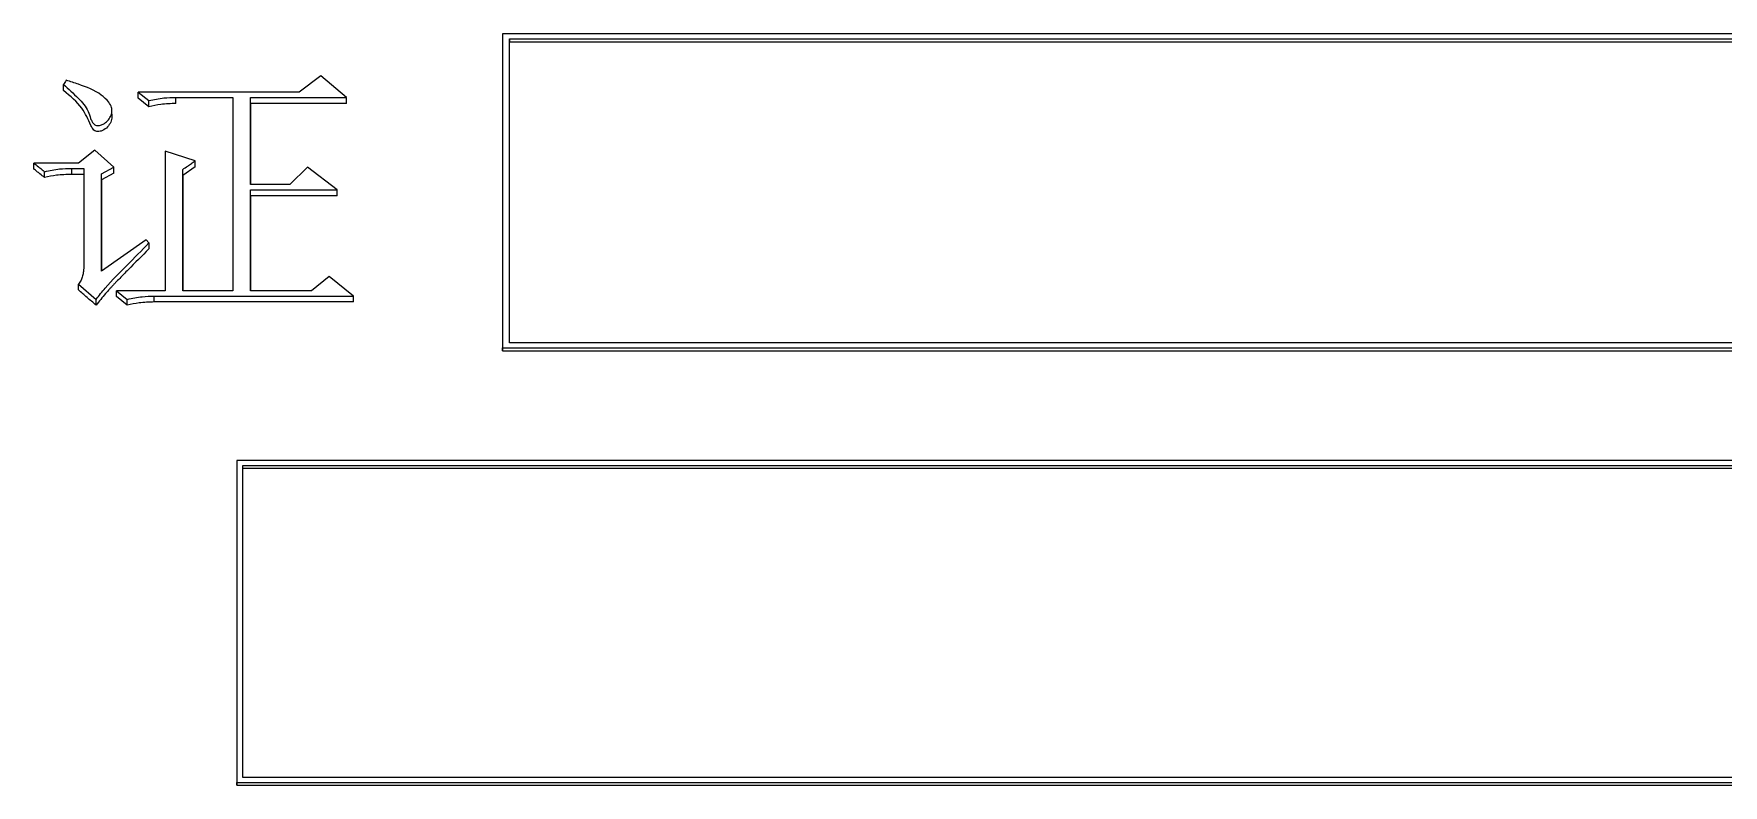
# Model space of a CAD drawing. Header units: millimetres. Extents: x 5659 to 7608, y 3628 to 5007.
# Drawn here: x 6113.44 to 6126.94, y 4802.81 to 4808.81 of the extents above; entities that cross this region are included whole.
import ezdxf

# ---------------------------------------------------------------- set-up
doc = ezdxf.new("R2010")
doc.units = ezdxf.units.MM

msp = doc.modelspace()

# ---------------------------------------------------------------- linework, layer by layer
at = {"color": 7, "linetype": 'Continuous', "lineweight": 25}
for p, q in [((6137.198, 4808.813), (6117.188, 4808.813)), ((6117.188, 4808.813), (6117.188, 4808.788)), ((6117.188, 4808.788), (6117.188, 4806.283)), ((6117.244, 4808.773), (6137.148, 4808.773)), ((6117.244, 4808.773), (6117.244, 4808.749)), ((6117.244, 4808.749), (6137.148, 4808.749)), ((6115.738, 4808.476), (6115.565, 4808.348)), ((6115.943, 4808.305), (6115.738, 4808.476)), ((6113.682, 4808.359), (6113.682, 4808.408)), ((6114.277, 4808.348), (6114.364, 4808.279)), ((6115.565, 4808.348), (6114.277, 4808.348)), ((6114.277, 4808.299), (6114.277, 4808.348)), ((6114.364, 4808.231), (6114.277, 4808.299)), ((6114.364, 4808.231), (6114.364, 4808.279)), ((6114.58, 4808.305), (6115.035, 4808.305)), ((6114.58, 4808.256), (6114.58, 4808.305)), ((6115.035, 4808.305), (6115.035, 4806.762)), ((6115.175, 4808.305), (6115.943, 4808.305)), ((6115.175, 4807.609), (6115.175, 4808.305)), ((6115.175, 4808.256), (6115.175, 4808.305)), ((6114.067, 4808.21), (6114.067, 4808.219)), ((6114.067, 4808.17), (6114.067, 4808.185)), ((6115.175, 4808.256), (6115.175, 4807.609)), ((6115.943, 4808.256), (6115.175, 4808.256)), ((6113.931, 4807.884), (6113.801, 4807.781)), ((6114.083, 4807.747), (6113.931, 4807.884)), ((6114.494, 4807.876), (6114.494, 4806.762)), ((6114.732, 4807.798), (6114.494, 4807.876)), ((6113.801, 4807.781), (6113.444, 4807.781)), ((6113.444, 4807.733), (6113.444, 4807.781)), ((6113.747, 4807.738), (6113.845, 4807.738)), ((6113.747, 4807.69), (6113.747, 4807.738)), ((6113.845, 4807.738), (6113.845, 4806.97)), ((6113.985, 4807.695), (6114.083, 4807.747)), ((6114.083, 4807.699), (6114.083, 4807.747)), ((6114.732, 4807.751), (6114.634, 4807.682)), ((6114.732, 4807.751), (6114.732, 4807.798)), ((6115.63, 4807.747), (6115.489, 4807.609)), ((6115.868, 4807.566), (6115.63, 4807.747)), ((6113.531, 4807.665), (6113.531, 4807.712)), ((6113.845, 4807.69), (6113.747, 4807.69)), ((6114.083, 4807.699), (6113.985, 4807.648)), ((6113.985, 4806.918), (6113.985, 4807.695)), ((6113.985, 4807.648), (6113.985, 4807.695)), ((6113.985, 4807.648), (6113.985, 4806.918)), ((6114.634, 4806.762), (6114.634, 4807.73)), ((6114.634, 4807.682), (6114.634, 4807.73)), ((6114.634, 4807.682), (6114.634, 4806.762)), ((6115.489, 4807.609), (6115.175, 4807.609)), ((6115.175, 4807.566), (6115.868, 4807.566)), ((6115.175, 4806.762), (6115.175, 4807.566)), ((6115.175, 4807.518), (6115.175, 4807.566)), ((6115.175, 4807.518), (6115.175, 4806.762)), ((6115.868, 4807.518), (6115.175, 4807.518)), ((6114.342, 4807.169), (6113.985, 4806.918)), ((6114.364, 4807.143), (6114.342, 4807.169)), ((6114.364, 4807.143), (6114.364, 4807.096)), ((6113.801, 4806.814), (6113.942, 4806.693)), ((6115.803, 4806.875), (6115.662, 4806.762)), ((6115.997, 4806.719), (6115.803, 4806.875)), ((6113.942, 4806.646), (6113.942, 4806.693)), ((6114.104, 4806.762), (6114.191, 4806.693)), ((6114.494, 4806.762), (6114.104, 4806.762)), ((6114.104, 4806.716), (6114.104, 4806.762)), ((6114.191, 4806.646), (6114.104, 4806.716)), ((6114.191, 4806.646), (6114.191, 4806.693)), ((6114.407, 4806.719), (6115.997, 4806.719)), ((6114.407, 4806.672), (6114.407, 4806.719)), ((6115.997, 4806.672), (6114.407, 4806.672)), ((6115.035, 4806.762), (6114.634, 4806.762)), ((6115.662, 4806.762), (6115.175, 4806.762)), ((6115.997, 4806.672), (6115.997, 4806.719)), ((6117.188, 4806.306), (6137.198, 4806.306)), ((6117.188, 4806.283), (6117.188, 4806.306)), ((6117.188, 4806.283), (6137.198, 4806.283)), ((6137.148, 4806.346), (6117.244, 4806.346)), ((6137.198, 4805.407), (6115.065, 4805.407)), ((6115.065, 4805.407), (6115.065, 4805.385)), ((6115.065, 4805.385), (6115.065, 4802.814)), ((6115.115, 4805.367), (6137.148, 4805.367)), ((6115.115, 4805.344), (6115.115, 4805.367)), ((6115.115, 4805.344), (6137.148, 4805.344)), ((6115.065, 4802.835), (6137.198, 4802.836)), ((6115.065, 4802.814), (6115.065, 4802.835)), ((6115.065, 4802.814), (6137.198, 4802.815)), ((6137.148, 4802.877), (6115.115, 4802.877))]:
    msp.add_line(p, q, dxfattribs=at)
at = {"color": 7, "linetype": 'Continuous', "lineweight": 25, "flags": 128}
for points in [[(6115.943, 4808.256), (6115.943, 4808.281), (6115.943, 4808.305)], [(6115.868, 4807.518), (6115.868, 4807.542), (6115.868, 4807.566)], [(6113.801, 4806.768), (6113.801, 4806.779), (6113.801, 4806.791), (6113.801, 4806.814)]]:
    msp.add_lwpolyline(points, dxfattribs=at)
at = {"color": 7, "linetype": 'Continuous', "lineweight": 25}
for points, knots in [([(6117.188, 4808.813), (6117.188, 4808.564), (6117.188, 4808.067), (6117.188, 4807.232), (6117.188, 4806.642), (6117.188, 4806.306)], [0, 0, 0, 0, 0.300081, 0.600162, 1, 1, 1, 1]), ([(6117.244, 4806.346), (6117.244, 4806.599), (6117.244, 4807.104), (6117.244, 4807.914), (6117.244, 4808.468), (6117.244, 4808.773)], [0, 0, 0, 0, 0.3099205, 0.6198411, 1, 1, 1, 1]), ([(6117.244, 4806.346), (6117.244, 4806.542), (6117.244, 4806.942), (6117.244, 4807.745), (6117.244, 4808.347), (6117.244, 4808.749)], [0, 0, 0, 0, 0.242928, 0.495343, 1, 1, 1, 1]), ([(6113.682, 4808.408), (6113.722, 4808.372), (6113.795, 4808.307), (6113.875, 4808.216), (6113.894, 4808.146), (6113.909, 4808.111), (6113.923, 4808.093), (6113.938, 4808.083), (6113.954, 4808.079), (6113.975, 4808.082), (6114.004, 4808.093), (6114.036, 4808.117), (6114.059, 4808.152), (6114.071, 4808.189), (6114.067, 4808.229), (6114.039, 4808.277), (6113.958, 4808.351), (6113.834, 4808.401), (6113.737, 4808.431), (6113.704, 4808.442)], [0, 0, 0, 0, 0.149443, 0.274042, 0.333076, 0.362754, 0.385188, 0.398021, 0.410985, 0.42602, 0.45239, 0.493257, 0.533496, 0.57286, 0.60517, 0.651682, 0.729284, 0.908686, 1, 1, 1, 1]), ([(6113.704, 4808.442), (6113.7, 4808.436), (6113.693, 4808.425), (6113.686, 4808.413), (6113.682, 4808.408)], [0, 0, 0, 0, 0.5, 1, 1, 1, 1]), ([(6114.067, 4808.17), (6114.068, 4808.159), (6114.071, 4808.135), (6114.055, 4808.096), (6114.027, 4808.059), (6113.993, 4808.039), (6113.965, 4808.032), (6113.948, 4808.032), (6113.931, 4808.039), (6113.914, 4808.055), (6113.883, 4808.118), (6113.832, 4808.236), (6113.736, 4808.315), (6113.682, 4808.359)], [0, 0, 0, 0, 0.052453, 0.123771, 0.19881, 0.271367, 0.297266, 0.323434, 0.346422, 0.375988, 0.432132, 0.683487, 1, 1, 1, 1]), ([(6114.364, 4808.279), (6114.404, 4808.288), (6114.475, 4808.303), (6114.548, 4808.304), (6114.58, 4808.305)], [0, 0, 0, 0, 0.558835, 1, 1, 1, 1]), ([(6114.58, 4808.256), (6114.539, 4808.255), (6114.466, 4808.254), (6114.395, 4808.238), (6114.364, 4808.231)], [0, 0, 0, 0, 0.561085, 1, 1, 1, 1]), ([(6113.444, 4807.781), (6113.457, 4807.771), (6113.477, 4807.755), (6113.506, 4807.732), (6113.523, 4807.719), (6113.531, 4807.712)], [0, 0, 0, 0, 0.42835, 0.71417, 1, 1, 1, 1]), ([(6113.531, 4807.712), (6113.571, 4807.721), (6113.642, 4807.736), (6113.715, 4807.738), (6113.747, 4807.738)], [0, 0, 0, 0, 0.5588391, 1, 1, 1, 1]), ([(6114.634, 4807.73), (6114.647, 4807.739), (6114.67, 4807.755), (6114.703, 4807.778), (6114.722, 4807.792), (6114.732, 4807.798)], [0, 0, 0, 0, 0.400149, 0.700074, 1, 1, 1, 1]), ([(6113.531, 4807.665), (6113.519, 4807.675), (6113.498, 4807.691), (6113.469, 4807.714), (6113.453, 4807.727), (6113.444, 4807.733)], [0, 0, 0, 0, 0.432889, 0.716443, 1, 1, 1, 1]), ([(6113.747, 4807.69), (6113.706, 4807.689), (6113.633, 4807.688), (6113.562, 4807.672), (6113.531, 4807.665)], [0, 0, 0, 0, 0.561089, 1, 1, 1, 1]), ([(6113.942, 4806.693), (6113.966, 4806.723), (6114.041, 4806.819), (6114.189, 4806.964), (6114.306, 4807.083), (6114.364, 4807.143)], [0, 0, 0, 0, 0.190523, 0.595111, 1, 1, 1, 1]), ([(6114.364, 4807.096), (6114.308, 4807.04), (6114.23, 4806.962), (6114.142, 4806.872), (6114.106, 4806.835), (6114.089, 4806.818), (6114.081, 4806.809), (6114.07, 4806.797), (6114.059, 4806.786), (6114.04, 4806.765), (6114.001, 4806.721), (6113.967, 4806.677), (6113.942, 4806.646)], [0, 0, 0, 0, 0.381229, 0.535671, 0.612893, 0.632198, 0.651503, 0.670808, 0.709419, 0.728724, 0.805952, 1, 1, 1, 1]), ([(6113.845, 4806.97), (6113.844, 4806.952), (6113.843, 4806.921), (6113.835, 4806.88), (6113.823, 4806.845), (6113.809, 4806.824), (6113.801, 4806.814)], [0, 0, 0, 0, 0.337489, 0.556536, 0.776867, 1, 1, 1, 1]), ([(6113.942, 4806.646), (6113.93, 4806.657), (6113.906, 4806.677), (6113.859, 4806.718), (6113.824, 4806.748), (6113.801, 4806.768)], [0, 0, 0, 0, 0.257321, 0.514642, 1, 1, 1, 1]), ([(6114.191, 4806.693), (6114.231, 4806.701), (6114.302, 4806.717), (6114.375, 4806.718), (6114.407, 4806.719)], [0, 0, 0, 0, 0.558835, 1, 1, 1, 1]), ([(6114.407, 4806.672), (6114.366, 4806.671), (6114.293, 4806.669), (6114.222, 4806.653), (6114.191, 4806.646)], [0, 0, 0, 0, 0.5610854, 1, 1, 1, 1]), ([(6115.065, 4805.407), (6115.065, 4805.152), (6115.065, 4804.641), (6115.065, 4803.785), (6115.065, 4803.181), (6115.065, 4802.835)], [0, 0, 0, 0, 0.3000809, 0.6001618, 1, 1, 1, 1]), ([(6115.115, 4802.877), (6115.115, 4803.136), (6115.115, 4803.654), (6115.115, 4804.484), (6115.115, 4805.053), (6115.115, 4805.367)], [0, 0, 0, 0, 0.3099206, 0.6198411, 1, 1, 1, 1]), ([(6115.115, 4802.877), (6115.115, 4803.079), (6115.115, 4803.489), (6115.115, 4804.314), (6115.115, 4804.932), (6115.115, 4805.344)], [0, 0, 0, 0, 0.2437907, 0.495918, 1, 1, 1, 1])]:
    msp.add_open_spline(points, degree=3, knots=knots, dxfattribs=at)

doc.saveas('drawing.dxf')
